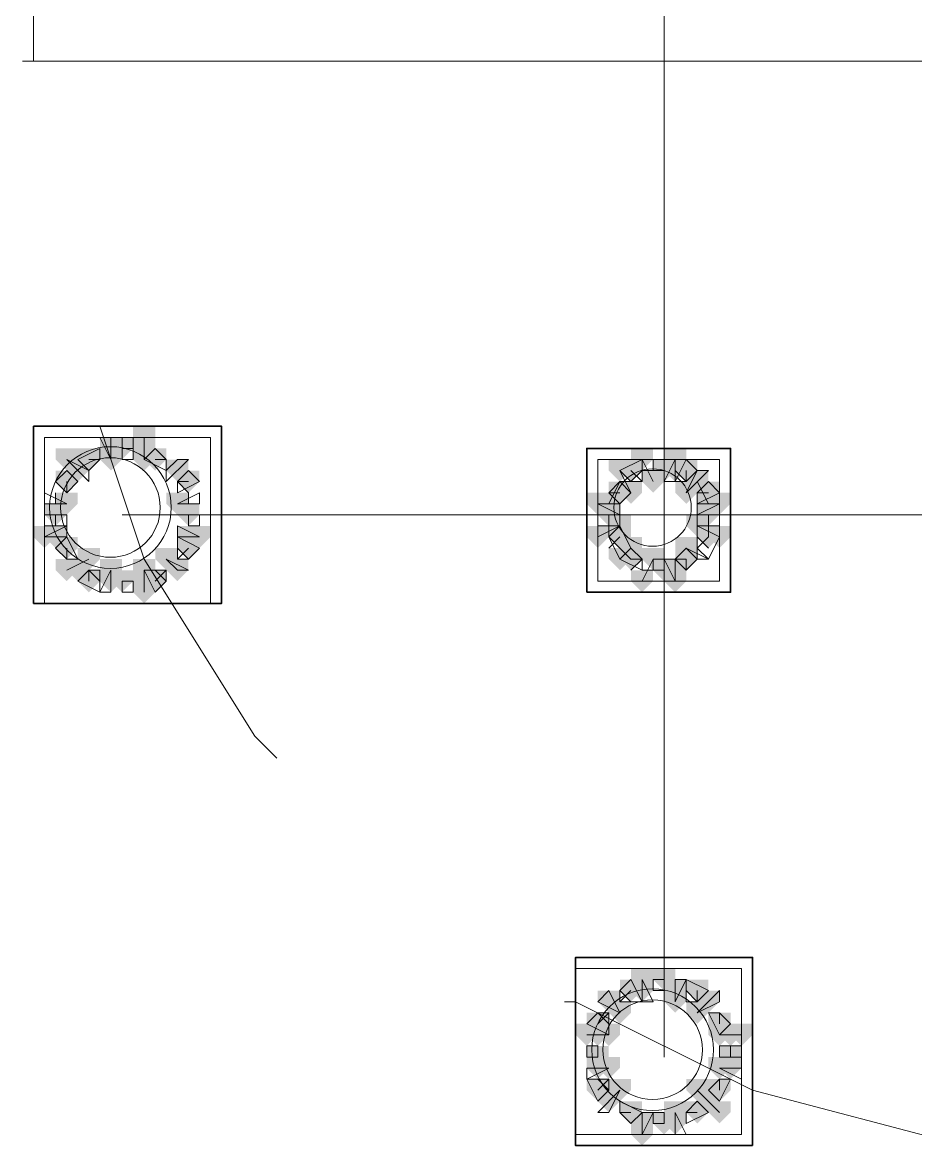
# Model space of a CAD drawing. Header units: millimetres. Extents: x 2315 to 4619, y 1334 to 1897.
# Drawn here: x 3802 to 3806.93, y 1548.72 to 1554.92 of the extents above; entities that cross this region are included whole.
import ezdxf

# ---------------------------------------------------------------- set-up
doc = ezdxf.new("R2010")
doc.units = ezdxf.units.MM
for name, color, linetype, true_color in [('PDF_10', 7, 'Continuous', 0x00b85c), ('PDF_AXIS', 7, 'Continuous', 0x00b85c), ('PDF_柱构件', 7, 'Continuous', 0x00b85c), ('PDF_转运站初步方案', 7, 'Continuous', 0x00b85c)]:
    doc.layers.add(name, color=color, linetype=linetype, true_color=true_color)
doc.layers.add('PDF_中心线层', color=1, linetype='Continuous')
doc.layers.add('PDF_粗实线层', color=7, linetype='Continuous')

msp = doc.modelspace()

# ---------------------------------------------------------------- hatches: boundary and pattern name
at = {"layer": 'PDF_10', "transparency": 33554559}
for points in [[(3802.5538, 1552.6298), (3802.4927, 1552.6298), (3802.4927, 1552.5687), (3802.5538, 1552.5076), (3802.6149, 1552.5687), (3802.6149, 1552.6298)], [(3802.5538, 1552.6298), (3802.4927, 1552.6298), (3802.4927, 1552.5687), (3802.5538, 1552.5076), (3802.6149, 1552.5687), (3802.6149, 1552.6298)], [(3802.3706, 1552.5687), (3802.3095, 1552.5687), (3802.3095, 1552.5076), (3802.3706, 1552.4466), (3802.4316, 1552.5076), (3802.4316, 1552.5687)], [(3802.3706, 1552.5687), (3802.3095, 1552.5687), (3802.3095, 1552.5076), (3802.3706, 1552.4466), (3802.4316, 1552.5076), (3802.4316, 1552.5687)], [(3802.3706, 1552.5687), (3802.3095, 1552.5687), (3802.3095, 1552.5076), (3802.3706, 1552.4466), (3802.4316, 1552.5076), (3802.4316, 1552.5687)], [(3802.737, 1552.5687), (3802.676, 1552.5687), (3802.676, 1552.5076), (3802.737, 1552.4466), (3802.7981, 1552.5076), (3802.7981, 1552.5687)], [(3802.737, 1552.5687), (3802.676, 1552.5687), (3802.676, 1552.5076), (3802.737, 1552.4466), (3802.7981, 1552.5076), (3802.7981, 1552.5687)], [(3805.3635, 1552.5076), (3805.3024, 1552.5076), (3805.3024, 1552.4466), (3805.3635, 1552.3855), (3805.4246, 1552.4466), (3805.4246, 1552.5076)], [(3805.3635, 1552.5076), (3805.3024, 1552.5076), (3805.3024, 1552.4466), (3805.3635, 1552.3855), (3805.4246, 1552.4466), (3805.4246, 1552.5076)], [(3805.5468, 1552.5076), (3805.4857, 1552.5076), (3805.4857, 1552.4466), (3805.5468, 1552.3855), (3805.6079, 1552.4466), (3805.6079, 1552.5076)], [(3805.5468, 1552.5076), (3805.4857, 1552.5076), (3805.4857, 1552.4466), (3805.5468, 1552.3855), (3805.6079, 1552.4466), (3805.6079, 1552.5076)], [(3805.6689, 1552.5076), (3805.6079, 1552.5076), (3805.6079, 1552.4466), (3805.6689, 1552.3855), (3805.73, 1552.4466), (3805.73, 1552.5076)], [(3805.6689, 1552.5076), (3805.6079, 1552.5076), (3805.6079, 1552.4466), (3805.6689, 1552.3855), (3805.73, 1552.4466), (3805.73, 1552.5076)], [(3802.2484, 1552.4466), (3802.1873, 1552.4466), (3802.1873, 1552.3855), (3802.2484, 1552.3244), (3802.3095, 1552.3855), (3802.3095, 1552.4466)], [(3802.2484, 1552.4466), (3802.1873, 1552.4466), (3802.1873, 1552.3855), (3802.2484, 1552.3244), (3802.3095, 1552.3855), (3802.3095, 1552.4466)], [(3802.2484, 1552.4466), (3802.1873, 1552.4466), (3802.1873, 1552.3855), (3802.2484, 1552.3244), (3802.3095, 1552.3855), (3802.3095, 1552.4466)], [(3802.9203, 1552.4466), (3802.8592, 1552.4466), (3802.8592, 1552.3855), (3802.9203, 1552.3244), (3802.9814, 1552.3855), (3802.9814, 1552.4466)], [(3802.9203, 1552.4466), (3802.8592, 1552.4466), (3802.8592, 1552.3855), (3802.9203, 1552.3244), (3802.9814, 1552.3855), (3802.9814, 1552.4466)], [(3805.3024, 1552.3855), (3805.2414, 1552.3855), (3805.2414, 1552.3244), (3805.3024, 1552.2633), (3805.3635, 1552.3244), (3805.3635, 1552.3855)], [(3805.3024, 1552.3855), (3805.2414, 1552.3855), (3805.2414, 1552.3244), (3805.3024, 1552.2633), (3805.3635, 1552.3244), (3805.3635, 1552.3855)], [(3805.7911, 1552.3855), (3805.73, 1552.3855), (3805.73, 1552.3244), (3805.7911, 1552.2633), (3805.8522, 1552.3244), (3805.8522, 1552.3855)], [(3805.7911, 1552.3855), (3805.73, 1552.3855), (3805.73, 1552.3244), (3805.7911, 1552.2633), (3805.8522, 1552.3244), (3805.8522, 1552.3855)], [(3802.1873, 1552.2633), (3802.1262, 1552.2633), (3802.1262, 1552.2022), (3802.1873, 1552.1412), (3802.2484, 1552.2022), (3802.2484, 1552.2633)], [(3802.1873, 1552.2633), (3802.1262, 1552.2633), (3802.1262, 1552.2022), (3802.1873, 1552.1412), (3802.2484, 1552.2022), (3802.2484, 1552.2633)], [(3802.9203, 1552.2633), (3802.8592, 1552.2633), (3802.8592, 1552.2022), (3802.9203, 1552.1412), (3802.9814, 1552.2022), (3802.9814, 1552.2633)], [(3802.9203, 1552.2633), (3802.8592, 1552.2633), (3802.8592, 1552.2022), (3802.9203, 1552.1412), (3802.9814, 1552.2022), (3802.9814, 1552.2633)], [(3805.2414, 1552.2633), (3805.1803, 1552.2633), (3805.1803, 1552.2022), (3805.2414, 1552.1412), (3805.3024, 1552.2022), (3805.3024, 1552.2633)], [(3805.2414, 1552.2633), (3805.1803, 1552.2633), (3805.1803, 1552.2022), (3805.2414, 1552.1412), (3805.3024, 1552.2022), (3805.3024, 1552.2633)], [(3805.7911, 1552.2633), (3805.73, 1552.2633), (3805.73, 1552.2022), (3805.7911, 1552.1412), (3805.8522, 1552.2022), (3805.8522, 1552.2633)], [(3805.7911, 1552.2633), (3805.73, 1552.2633), (3805.73, 1552.2022), (3805.7911, 1552.1412), (3805.8522, 1552.2022), (3805.8522, 1552.2633)], [(3805.3024, 1552.1412), (3805.2414, 1552.1412), (3805.2414, 1552.0801), (3805.3024, 1552.019), (3805.3635, 1552.0801), (3805.3635, 1552.1412)], [(3805.3024, 1552.1412), (3805.2414, 1552.1412), (3805.2414, 1552.0801), (3805.3024, 1552.019), (3805.3635, 1552.0801), (3805.3635, 1552.1412)], [(3805.7911, 1552.1412), (3805.73, 1552.1412), (3805.73, 1552.0801), (3805.7911, 1552.019), (3805.8522, 1552.0801), (3805.8522, 1552.1412)], [(3805.7911, 1552.1412), (3805.73, 1552.1412), (3805.73, 1552.0801), (3805.7911, 1552.019), (3805.8522, 1552.0801), (3805.8522, 1552.1412)], [(3802.2484, 1552.0801), (3802.1873, 1552.0801), (3802.1873, 1552.019), (3802.2484, 1551.9579), (3802.3095, 1552.019), (3802.3095, 1552.0801)], [(3802.2484, 1552.0801), (3802.1873, 1552.0801), (3802.1873, 1552.019), (3802.2484, 1551.9579), (3802.3095, 1552.019), (3802.3095, 1552.0801)], [(3802.9203, 1552.0801), (3802.8592, 1552.0801), (3802.8592, 1552.019), (3802.9203, 1551.9579), (3802.9814, 1552.019), (3802.9814, 1552.0801)], [(3802.9203, 1552.0801), (3802.8592, 1552.0801), (3802.8592, 1552.019), (3802.9203, 1551.9579), (3802.9814, 1552.019), (3802.9814, 1552.0801)], [(3805.3635, 1552.019), (3805.3024, 1552.019), (3805.3024, 1551.9579), (3805.3635, 1551.8968), (3805.4246, 1551.9579), (3805.4246, 1552.019)], [(3805.3635, 1552.019), (3805.3024, 1552.019), (3805.3024, 1551.9579), (3805.3635, 1551.8968), (3805.4246, 1551.9579), (3805.4246, 1552.019)], [(3805.6689, 1552.019), (3805.6079, 1552.019), (3805.6079, 1551.9579), (3805.6689, 1551.8968), (3805.73, 1551.9579), (3805.73, 1552.019)], [(3805.6689, 1552.019), (3805.6079, 1552.019), (3805.6079, 1551.9579), (3805.6689, 1551.8968), (3805.73, 1551.9579), (3805.73, 1552.019)], [(3805.5468, 1551.9579), (3805.4857, 1551.9579), (3805.4857, 1551.8968), (3805.5468, 1551.8357), (3805.6079, 1551.8968), (3805.6079, 1551.9579)], [(3805.5468, 1551.9579), (3805.4857, 1551.9579), (3805.4857, 1551.8968), (3805.5468, 1551.8357), (3805.6079, 1551.8968), (3805.6079, 1551.9579)], [(3802.3706, 1551.8968), (3802.3095, 1551.8968), (3802.3095, 1551.8357), (3802.3706, 1551.7747), (3802.4316, 1551.8357), (3802.4316, 1551.8968)], [(3802.3706, 1551.8968), (3802.3095, 1551.8968), (3802.3095, 1551.8357), (3802.3706, 1551.7747), (3802.4316, 1551.8357), (3802.4316, 1551.8968)], [(3802.5538, 1551.8968), (3802.4927, 1551.8968), (3802.4927, 1551.8357), (3802.5538, 1551.7747), (3802.6149, 1551.8357), (3802.6149, 1551.8968)], [(3802.5538, 1551.8968), (3802.4927, 1551.8968), (3802.4927, 1551.8357), (3802.5538, 1551.7747), (3802.6149, 1551.8357), (3802.6149, 1551.8968)], [(3802.737, 1551.8968), (3802.676, 1551.8968), (3802.676, 1551.8357), (3802.737, 1551.7747), (3802.7981, 1551.8357), (3802.7981, 1551.8968)], [(3802.737, 1551.8968), (3802.676, 1551.8968), (3802.676, 1551.8357), (3802.737, 1551.7747), (3802.7981, 1551.8357), (3802.7981, 1551.8968)], [(3805.5468, 1549.6979), (3805.4857, 1549.6979), (3805.4857, 1549.6368), (3805.5468, 1549.5757), (3805.6079, 1549.6368), (3805.6079, 1549.6979)], [(3805.5468, 1549.6979), (3805.4857, 1549.6979), (3805.4857, 1549.6368), (3805.5468, 1549.5757), (3805.6079, 1549.6368), (3805.6079, 1549.6979)], [(3805.3635, 1549.6368), (3805.3024, 1549.6368), (3805.3024, 1549.5757), (3805.3635, 1549.5147), (3805.4246, 1549.5757), (3805.4246, 1549.6368)], [(3805.3635, 1549.6368), (3805.3024, 1549.6368), (3805.3024, 1549.5757), (3805.3635, 1549.5147), (3805.4246, 1549.5757), (3805.4246, 1549.6368)], [(3805.73, 1549.6368), (3805.6689, 1549.6368), (3805.6689, 1549.5757), (3805.73, 1549.5147), (3805.7911, 1549.5757), (3805.7911, 1549.6368)], [(3805.73, 1549.6368), (3805.6689, 1549.6368), (3805.6689, 1549.5757), (3805.73, 1549.5147), (3805.7911, 1549.5757), (3805.7911, 1549.6368)], [(3805.1803, 1549.4536), (3805.1192, 1549.4536), (3805.1192, 1549.3925), (3805.1803, 1549.3314), (3805.2414, 1549.3925), (3805.2414, 1549.4536)], [(3805.1803, 1549.4536), (3805.1192, 1549.4536), (3805.1192, 1549.3925), (3805.1803, 1549.3314), (3805.2414, 1549.3925), (3805.2414, 1549.4536)], [(3805.8522, 1549.4536), (3805.7911, 1549.4536), (3805.7911, 1549.3925), (3805.8522, 1549.3314), (3805.9133, 1549.3925), (3805.9133, 1549.4536)], [(3805.8522, 1549.4536), (3805.7911, 1549.4536), (3805.7911, 1549.3925), (3805.8522, 1549.3314), (3805.9133, 1549.3925), (3805.9133, 1549.4536)], [(3805.1803, 1549.2703), (3805.1192, 1549.2703), (3805.1192, 1549.2093), (3805.1803, 1549.1482), (3805.2414, 1549.2093), (3805.2414, 1549.2703)], [(3805.1803, 1549.2703), (3805.1192, 1549.2703), (3805.1192, 1549.2093), (3805.1803, 1549.1482), (3805.2414, 1549.2093), (3805.2414, 1549.2703)], [(3805.9133, 1549.2703), (3805.8522, 1549.2703), (3805.8522, 1549.2093), (3805.9133, 1549.1482), (3805.9743, 1549.2093), (3805.9743, 1549.2703)], [(3805.9133, 1549.2703), (3805.8522, 1549.2703), (3805.8522, 1549.2093), (3805.9133, 1549.1482), (3805.9743, 1549.2093), (3805.9743, 1549.2703)], [(3805.1803, 1549.0871), (3805.1192, 1549.0871), (3805.1192, 1549.026), (3805.1803, 1548.9649), (3805.2414, 1549.026), (3805.2414, 1549.0871)], [(3805.1803, 1549.0871), (3805.1192, 1549.0871), (3805.1192, 1549.026), (3805.1803, 1548.9649), (3805.2414, 1549.026), (3805.2414, 1549.0871)], [(3805.8522, 1549.0871), (3805.7911, 1549.0871), (3805.7911, 1549.026), (3805.8522, 1548.9649), (3805.9133, 1549.026), (3805.9133, 1549.0871)], [(3805.8522, 1549.0871), (3805.7911, 1549.0871), (3805.7911, 1549.026), (3805.8522, 1548.9649), (3805.9133, 1549.026), (3805.9133, 1549.0871)], [(3805.3635, 1548.9649), (3805.3024, 1548.9649), (3805.3024, 1548.9039), (3805.3635, 1548.8428), (3805.4246, 1548.9039), (3805.4246, 1548.9649)], [(3805.3635, 1548.9649), (3805.3024, 1548.9649), (3805.3024, 1548.9039), (3805.3635, 1548.8428), (3805.4246, 1548.9039), (3805.4246, 1548.9649)], [(3805.73, 1548.9649), (3805.6689, 1548.9649), (3805.6689, 1548.9039), (3805.73, 1548.8428), (3805.7911, 1548.9039), (3805.7911, 1548.9649)], [(3805.73, 1548.9649), (3805.6689, 1548.9649), (3805.6689, 1548.9039), (3805.73, 1548.8428), (3805.7911, 1548.9039), (3805.7911, 1548.9649)], [(3805.73, 1548.9649), (3805.6689, 1548.9649), (3805.6689, 1548.9039), (3805.73, 1548.8428), (3805.7911, 1548.9039), (3805.7911, 1548.9649)], [(3805.5468, 1548.9039), (3805.4857, 1548.9039), (3805.4857, 1548.8428), (3805.5468, 1548.7817), (3805.6079, 1548.8428), (3805.6079, 1548.9039)], [(3805.5468, 1548.9039), (3805.4857, 1548.9039), (3805.4857, 1548.8428), (3805.5468, 1548.7817), (3805.6079, 1548.8428), (3805.6079, 1548.9039)]]:
    msp.add_hatch(color=6, dxfattribs=at).paths.add_polyline_path(points)
at = {"layer": 'PDF_柱构件', "transparency": 33554559}
for points in [[(3802.676, 1552.6909), (3802.6149, 1552.6909), (3802.6149, 1552.6298), (3802.676, 1552.5687), (3802.737, 1552.6298), (3802.737, 1552.6909)], [(3802.4927, 1552.6298), (3802.4316, 1552.6298), (3802.4316, 1552.5687), (3802.4927, 1552.5076), (3802.5538, 1552.5687), (3802.5538, 1552.6298)], [(3802.676, 1552.6298), (3802.6149, 1552.6298), (3802.6149, 1552.5687), (3802.676, 1552.5076), (3802.737, 1552.5687), (3802.737, 1552.6298)], [(3802.2484, 1552.5687), (3802.1873, 1552.5687), (3802.1873, 1552.5076), (3802.2484, 1552.4466), (3802.3095, 1552.5076), (3802.3095, 1552.5687)], [(3802.4927, 1552.5687), (3802.4316, 1552.5687), (3802.4316, 1552.5076), (3802.4927, 1552.4466), (3802.5538, 1552.5076), (3802.5538, 1552.5687)], [(3802.676, 1552.5687), (3802.6149, 1552.5687), (3802.6149, 1552.5076), (3802.676, 1552.4466), (3802.737, 1552.5076), (3802.737, 1552.5687)], [(3805.4246, 1552.5687), (3805.3635, 1552.5687), (3805.3635, 1552.5076), (3805.4246, 1552.4466), (3805.4857, 1552.5076), (3805.4857, 1552.5687)], [(3805.6079, 1552.5687), (3805.5468, 1552.5687), (3805.5468, 1552.5076), (3805.6079, 1552.4466), (3805.6689, 1552.5076), (3805.6689, 1552.5687)], [(3802.3095, 1552.5076), (3802.2484, 1552.5076), (3802.2484, 1552.4466), (3802.3095, 1552.3855), (3802.3706, 1552.4466), (3802.3706, 1552.5076)], [(3802.8592, 1552.5076), (3802.7981, 1552.5076), (3802.7981, 1552.4466), (3802.8592, 1552.3855), (3802.9203, 1552.4466), (3802.9203, 1552.5076)], [(3805.3024, 1552.5076), (3805.2414, 1552.5076), (3805.2414, 1552.4466), (3805.3024, 1552.3855), (3805.3635, 1552.4466), (3805.3635, 1552.5076)], [(3805.6079, 1552.5076), (3805.5468, 1552.5076), (3805.5468, 1552.4466), (3805.6079, 1552.3855), (3805.6689, 1552.4466), (3805.6689, 1552.5076)], [(3805.4857, 1552.4466), (3805.4246, 1552.4466), (3805.4246, 1552.3855), (3805.4857, 1552.3244), (3805.5468, 1552.3855), (3805.5468, 1552.4466)], [(3805.73, 1552.4466), (3805.6689, 1552.4466), (3805.6689, 1552.3855), (3805.73, 1552.3244), (3805.7911, 1552.3855), (3805.7911, 1552.4466)], [(3805.3635, 1552.3855), (3805.3024, 1552.3855), (3805.3024, 1552.3244), (3805.3635, 1552.2633), (3805.4246, 1552.3244), (3805.4246, 1552.3855)], [(3805.6689, 1552.3855), (3805.6079, 1552.3855), (3805.6079, 1552.3244), (3805.6689, 1552.2633), (3805.73, 1552.3244), (3805.73, 1552.3855)], [(3802.2484, 1552.3244), (3802.1873, 1552.3244), (3802.1873, 1552.2633), (3802.2484, 1552.2022), (3802.3095, 1552.2633), (3802.3095, 1552.3244)], [(3802.8592, 1552.3244), (3802.7981, 1552.3244), (3802.7981, 1552.2633), (3802.8592, 1552.2022), (3802.9203, 1552.2633), (3802.9203, 1552.3244)], [(3805.1803, 1552.3244), (3805.1192, 1552.3244), (3805.1192, 1552.2633), (3805.1803, 1552.2022), (3805.2414, 1552.2633), (3805.2414, 1552.3244)], [(3805.2414, 1552.3244), (3805.1803, 1552.3244), (3805.1803, 1552.2633), (3805.2414, 1552.2022), (3805.3024, 1552.2633), (3805.3024, 1552.3244)], [(3805.7911, 1552.3244), (3805.73, 1552.3244), (3805.73, 1552.2633), (3805.7911, 1552.2022), (3805.8522, 1552.2633), (3805.8522, 1552.3244)], [(3805.8522, 1552.3244), (3805.7911, 1552.3244), (3805.7911, 1552.2633), (3805.8522, 1552.2022), (3805.9133, 1552.2633), (3805.9133, 1552.3244)], [(3805.3024, 1552.2022), (3805.2414, 1552.2022), (3805.2414, 1552.1412), (3805.3024, 1552.0801), (3805.3635, 1552.1412), (3805.3635, 1552.2022)], [(3805.73, 1552.2022), (3805.6689, 1552.2022), (3805.6689, 1552.1412), (3805.73, 1552.0801), (3805.7911, 1552.1412), (3805.7911, 1552.2022)], [(3802.1262, 1552.1412), (3802.0651, 1552.1412), (3802.0651, 1552.0801), (3802.1262, 1552.019), (3802.1873, 1552.0801), (3802.1873, 1552.1412)], [(3802.1873, 1552.1412), (3802.1262, 1552.1412), (3802.1262, 1552.0801), (3802.1873, 1552.019), (3802.2484, 1552.0801), (3802.2484, 1552.1412)], [(3802.9203, 1552.1412), (3802.8592, 1552.1412), (3802.8592, 1552.0801), (3802.9203, 1552.019), (3802.9814, 1552.0801), (3802.9814, 1552.1412)], [(3802.9814, 1552.1412), (3802.9203, 1552.1412), (3802.9203, 1552.0801), (3802.9814, 1552.019), (3803.0424, 1552.0801), (3803.0424, 1552.1412)], [(3805.1803, 1552.1412), (3805.1192, 1552.1412), (3805.1192, 1552.0801), (3805.1803, 1552.019), (3805.2414, 1552.0801), (3805.2414, 1552.1412)], [(3805.8522, 1552.1412), (3805.7911, 1552.1412), (3805.7911, 1552.0801), (3805.8522, 1552.019), (3805.9133, 1552.0801), (3805.9133, 1552.1412)], [(3805.3635, 1552.0801), (3805.3024, 1552.0801), (3805.3024, 1552.019), (3805.3635, 1551.9579), (3805.4246, 1552.019), (3805.4246, 1552.0801)], [(3805.6689, 1552.0801), (3805.6079, 1552.0801), (3805.6079, 1552.019), (3805.6689, 1551.9579), (3805.73, 1552.019), (3805.73, 1552.0801)], [(3802.3706, 1552.019), (3802.3095, 1552.019), (3802.3095, 1551.9579), (3802.3706, 1551.8968), (3802.4316, 1551.9579), (3802.4316, 1552.019)], [(3802.7981, 1552.019), (3802.737, 1552.019), (3802.737, 1551.9579), (3802.7981, 1551.8968), (3802.8592, 1551.9579), (3802.8592, 1552.019)], [(3805.3024, 1552.019), (3805.2414, 1552.019), (3805.2414, 1551.9579), (3805.3024, 1551.8968), (3805.3635, 1551.9579), (3805.3635, 1552.019)], [(3805.4857, 1552.019), (3805.4246, 1552.019), (3805.4246, 1551.9579), (3805.4857, 1551.8968), (3805.5468, 1551.9579), (3805.5468, 1552.019)], [(3802.2484, 1551.9579), (3802.1873, 1551.9579), (3802.1873, 1551.8968), (3802.2484, 1551.8357), (3802.3095, 1551.8968), (3802.3095, 1551.9579)], [(3802.3095, 1551.9579), (3802.2484, 1551.9579), (3802.2484, 1551.8968), (3802.3095, 1551.8357), (3802.3706, 1551.8968), (3802.3706, 1551.9579)], [(3802.4927, 1551.9579), (3802.4316, 1551.9579), (3802.4316, 1551.8968), (3802.4927, 1551.8357), (3802.5538, 1551.8968), (3802.5538, 1551.9579)], [(3802.676, 1551.9579), (3802.6149, 1551.9579), (3802.6149, 1551.8968), (3802.676, 1551.8357), (3802.737, 1551.8968), (3802.737, 1551.9579)], [(3802.8592, 1551.9579), (3802.7981, 1551.9579), (3802.7981, 1551.8968), (3802.8592, 1551.8357), (3802.9203, 1551.8968), (3802.9203, 1551.9579)], [(3805.6079, 1551.9579), (3805.5468, 1551.9579), (3805.5468, 1551.8968), (3805.6079, 1551.8357), (3805.6689, 1551.8968), (3805.6689, 1551.9579)], [(3802.4927, 1551.8968), (3802.4316, 1551.8968), (3802.4316, 1551.8357), (3802.4927, 1551.7747), (3802.5538, 1551.8357), (3802.5538, 1551.8968)], [(3802.676, 1551.8968), (3802.6149, 1551.8968), (3802.6149, 1551.8357), (3802.676, 1551.7747), (3802.737, 1551.8357), (3802.737, 1551.8968)], [(3805.4246, 1551.8968), (3805.3635, 1551.8968), (3805.3635, 1551.8357), (3805.4246, 1551.7747), (3805.4857, 1551.8357), (3805.4857, 1551.8968)], [(3805.6079, 1551.8968), (3805.5468, 1551.8968), (3805.5468, 1551.8357), (3805.6079, 1551.7747), (3805.6689, 1551.8357), (3805.6689, 1551.8968)], [(3802.676, 1551.8357), (3802.6149, 1551.8357), (3802.6149, 1551.7747), (3802.676, 1551.7136), (3802.737, 1551.7747), (3802.737, 1551.8357)], [(3805.4246, 1549.6979), (3805.3635, 1549.6979), (3805.3635, 1549.6368), (3805.4246, 1549.5757), (3805.4857, 1549.6368), (3805.4857, 1549.6979)], [(3805.4246, 1549.6368), (3805.3635, 1549.6368), (3805.3635, 1549.5757), (3805.4246, 1549.5147), (3805.4857, 1549.5757), (3805.4857, 1549.6368)], [(3805.6079, 1549.6368), (3805.5468, 1549.6368), (3805.5468, 1549.5757), (3805.6079, 1549.5147), (3805.6689, 1549.5757), (3805.6689, 1549.6368)], [(3805.2414, 1549.5757), (3805.1803, 1549.5757), (3805.1803, 1549.5147), (3805.2414, 1549.4536), (3805.3024, 1549.5147), (3805.3024, 1549.5757)], [(3805.6079, 1549.5757), (3805.5468, 1549.5757), (3805.5468, 1549.5147), (3805.6079, 1549.4536), (3805.6689, 1549.5147), (3805.6689, 1549.5757)], [(3805.7911, 1549.5757), (3805.73, 1549.5757), (3805.73, 1549.5147), (3805.7911, 1549.4536), (3805.8522, 1549.5147), (3805.8522, 1549.5757)], [(3805.3024, 1549.5147), (3805.2414, 1549.5147), (3805.2414, 1549.4536), (3805.3024, 1549.3925), (3805.3635, 1549.4536), (3805.3635, 1549.5147)], [(3805.73, 1549.5147), (3805.6689, 1549.5147), (3805.6689, 1549.4536), (3805.73, 1549.3925), (3805.7911, 1549.4536), (3805.7911, 1549.5147)], [(3805.1192, 1549.3925), (3805.0581, 1549.3925), (3805.0581, 1549.3314), (3805.1192, 1549.2703), (3805.1803, 1549.3314), (3805.1803, 1549.3925)], [(3805.1803, 1549.3925), (3805.1192, 1549.3925), (3805.1192, 1549.3314), (3805.1803, 1549.2703), (3805.2414, 1549.3314), (3805.2414, 1549.3925)], [(3805.2414, 1549.3925), (3805.1803, 1549.3925), (3805.1803, 1549.3314), (3805.2414, 1549.2703), (3805.3024, 1549.3314), (3805.3024, 1549.3925)], [(3805.8522, 1549.3925), (3805.7911, 1549.3925), (3805.7911, 1549.3314), (3805.8522, 1549.2703), (3805.9133, 1549.3314), (3805.9133, 1549.3925)], [(3805.9133, 1549.3925), (3805.8522, 1549.3925), (3805.8522, 1549.3314), (3805.9133, 1549.2703), (3805.9743, 1549.3314), (3805.9743, 1549.3925)], [(3805.9743, 1549.3925), (3805.9133, 1549.3925), (3805.9133, 1549.3314), (3805.9743, 1549.2703), (3806.0354, 1549.3314), (3806.0354, 1549.3925)], [(3805.1803, 1549.2093), (3805.1192, 1549.2093), (3805.1192, 1549.1482), (3805.1803, 1549.0871), (3805.2414, 1549.1482), (3805.2414, 1549.2093)], [(3805.2414, 1549.2093), (3805.1803, 1549.2093), (3805.1803, 1549.1482), (3805.2414, 1549.0871), (3805.3024, 1549.1482), (3805.3024, 1549.2093)], [(3805.8522, 1549.2093), (3805.7911, 1549.2093), (3805.7911, 1549.1482), (3805.8522, 1549.0871), (3805.9133, 1549.1482), (3805.9133, 1549.2093)], [(3805.9133, 1549.2093), (3805.8522, 1549.2093), (3805.8522, 1549.1482), (3805.9133, 1549.0871), (3805.9743, 1549.1482), (3805.9743, 1549.2093)], [(3805.3024, 1549.0871), (3805.2414, 1549.0871), (3805.2414, 1549.026), (3805.3024, 1548.9649), (3805.3635, 1549.026), (3805.3635, 1549.0871)], [(3805.73, 1549.0871), (3805.6689, 1549.0871), (3805.6689, 1549.026), (3805.73, 1548.9649), (3805.7911, 1549.026), (3805.7911, 1549.0871)], [(3805.2414, 1549.026), (3805.1803, 1549.026), (3805.1803, 1548.9649), (3805.2414, 1548.9039), (3805.3024, 1548.9649), (3805.3024, 1549.026)], [(3805.7911, 1549.026), (3805.73, 1549.026), (3805.73, 1548.9649), (3805.7911, 1548.9039), (3805.8522, 1548.9649), (3805.8522, 1549.026)], [(3805.6079, 1548.9649), (3805.5468, 1548.9649), (3805.5468, 1548.9039), (3805.6079, 1548.8428), (3805.6689, 1548.9039), (3805.6689, 1548.9649)], [(3805.8522, 1548.9649), (3805.7911, 1548.9649), (3805.7911, 1548.9039), (3805.8522, 1548.8428), (3805.9133, 1548.9039), (3805.9133, 1548.9649)], [(3805.4246, 1548.9039), (3805.3635, 1548.9039), (3805.3635, 1548.8428), (3805.4246, 1548.7817), (3805.4857, 1548.8428), (3805.4857, 1548.9039)], [(3805.6079, 1548.9039), (3805.5468, 1548.9039), (3805.5468, 1548.8428), (3805.6079, 1548.7817), (3805.6689, 1548.8428), (3805.6689, 1548.9039)], [(3805.4246, 1548.8428), (3805.3635, 1548.8428), (3805.3635, 1548.7817), (3805.4246, 1548.7206), (3805.4857, 1548.7817), (3805.4857, 1548.8428)]]:
    msp.add_hatch(color=6, dxfattribs=at).paths.add_polyline_path(points)
at = {"layer": 'PDF_转运站初步方案', "transparency": 33554559}
for points in [[(3802.5538, 1552.6298), (3802.4927, 1552.6298), (3802.4927, 1552.5687), (3802.5538, 1552.5076), (3802.6149, 1552.5687), (3802.6149, 1552.6298)], [(3802.5538, 1552.6298), (3802.4927, 1552.6298), (3802.4927, 1552.5687), (3802.5538, 1552.5076), (3802.6149, 1552.5687), (3802.6149, 1552.6298)], [(3802.3706, 1552.5687), (3802.3095, 1552.5687), (3802.3095, 1552.5076), (3802.3706, 1552.4466), (3802.4316, 1552.5076), (3802.4316, 1552.5687)], [(3802.3706, 1552.5687), (3802.3095, 1552.5687), (3802.3095, 1552.5076), (3802.3706, 1552.4466), (3802.4316, 1552.5076), (3802.4316, 1552.5687)], [(3802.737, 1552.5687), (3802.676, 1552.5687), (3802.676, 1552.5076), (3802.737, 1552.4466), (3802.7981, 1552.5076), (3802.7981, 1552.5687)], [(3802.737, 1552.5687), (3802.676, 1552.5687), (3802.676, 1552.5076), (3802.737, 1552.4466), (3802.7981, 1552.5076), (3802.7981, 1552.5687)], [(3805.3635, 1552.5076), (3805.3024, 1552.5076), (3805.3024, 1552.4466), (3805.3635, 1552.3855), (3805.4246, 1552.4466), (3805.4246, 1552.5076)], [(3805.3635, 1552.5076), (3805.3024, 1552.5076), (3805.3024, 1552.4466), (3805.3635, 1552.3855), (3805.4246, 1552.4466), (3805.4246, 1552.5076)], [(3805.5468, 1552.5076), (3805.4857, 1552.5076), (3805.4857, 1552.4466), (3805.5468, 1552.3855), (3805.6079, 1552.4466), (3805.6079, 1552.5076)], [(3805.5468, 1552.5076), (3805.4857, 1552.5076), (3805.4857, 1552.4466), (3805.5468, 1552.3855), (3805.6079, 1552.4466), (3805.6079, 1552.5076)], [(3805.6689, 1552.5076), (3805.6079, 1552.5076), (3805.6079, 1552.4466), (3805.6689, 1552.3855), (3805.73, 1552.4466), (3805.73, 1552.5076)], [(3805.6689, 1552.5076), (3805.6079, 1552.5076), (3805.6079, 1552.4466), (3805.6689, 1552.3855), (3805.73, 1552.4466), (3805.73, 1552.5076)], [(3802.2484, 1552.4466), (3802.1873, 1552.4466), (3802.1873, 1552.3855), (3802.2484, 1552.3244), (3802.3095, 1552.3855), (3802.3095, 1552.4466)], [(3802.2484, 1552.4466), (3802.1873, 1552.4466), (3802.1873, 1552.3855), (3802.2484, 1552.3244), (3802.3095, 1552.3855), (3802.3095, 1552.4466)], [(3802.9203, 1552.4466), (3802.8592, 1552.4466), (3802.8592, 1552.3855), (3802.9203, 1552.3244), (3802.9814, 1552.3855), (3802.9814, 1552.4466)], [(3802.9203, 1552.4466), (3802.8592, 1552.4466), (3802.8592, 1552.3855), (3802.9203, 1552.3244), (3802.9814, 1552.3855), (3802.9814, 1552.4466)], [(3805.3024, 1552.3855), (3805.2414, 1552.3855), (3805.2414, 1552.3244), (3805.3024, 1552.2633), (3805.3635, 1552.3244), (3805.3635, 1552.3855)], [(3805.3024, 1552.3855), (3805.2414, 1552.3855), (3805.2414, 1552.3244), (3805.3024, 1552.2633), (3805.3635, 1552.3244), (3805.3635, 1552.3855)], [(3805.7911, 1552.3855), (3805.73, 1552.3855), (3805.73, 1552.3244), (3805.7911, 1552.2633), (3805.8522, 1552.3244), (3805.8522, 1552.3855)], [(3805.7911, 1552.3855), (3805.73, 1552.3855), (3805.73, 1552.3244), (3805.7911, 1552.2633), (3805.8522, 1552.3244), (3805.8522, 1552.3855)], [(3802.1873, 1552.2633), (3802.1262, 1552.2633), (3802.1262, 1552.2022), (3802.1873, 1552.1412), (3802.2484, 1552.2022), (3802.2484, 1552.2633)], [(3802.1873, 1552.2633), (3802.1262, 1552.2633), (3802.1262, 1552.2022), (3802.1873, 1552.1412), (3802.2484, 1552.2022), (3802.2484, 1552.2633)], [(3802.9203, 1552.2633), (3802.8592, 1552.2633), (3802.8592, 1552.2022), (3802.9203, 1552.1412), (3802.9814, 1552.2022), (3802.9814, 1552.2633)], [(3802.9203, 1552.2633), (3802.8592, 1552.2633), (3802.8592, 1552.2022), (3802.9203, 1552.1412), (3802.9814, 1552.2022), (3802.9814, 1552.2633)], [(3805.2414, 1552.2633), (3805.1803, 1552.2633), (3805.1803, 1552.2022), (3805.2414, 1552.1412), (3805.3024, 1552.2022), (3805.3024, 1552.2633)], [(3805.2414, 1552.2633), (3805.1803, 1552.2633), (3805.1803, 1552.2022), (3805.2414, 1552.1412), (3805.3024, 1552.2022), (3805.3024, 1552.2633)], [(3805.7911, 1552.2633), (3805.73, 1552.2633), (3805.73, 1552.2022), (3805.7911, 1552.1412), (3805.8522, 1552.2022), (3805.8522, 1552.2633)], [(3805.7911, 1552.2633), (3805.73, 1552.2633), (3805.73, 1552.2022), (3805.7911, 1552.1412), (3805.8522, 1552.2022), (3805.8522, 1552.2633)], [(3805.3024, 1552.1412), (3805.2414, 1552.1412), (3805.2414, 1552.0801), (3805.3024, 1552.019), (3805.3635, 1552.0801), (3805.3635, 1552.1412)], [(3805.3024, 1552.1412), (3805.2414, 1552.1412), (3805.2414, 1552.0801), (3805.3024, 1552.019), (3805.3635, 1552.0801), (3805.3635, 1552.1412)], [(3805.7911, 1552.1412), (3805.73, 1552.1412), (3805.73, 1552.0801), (3805.7911, 1552.019), (3805.8522, 1552.0801), (3805.8522, 1552.1412)], [(3805.7911, 1552.1412), (3805.73, 1552.1412), (3805.73, 1552.0801), (3805.7911, 1552.019), (3805.8522, 1552.0801), (3805.8522, 1552.1412)], [(3802.2484, 1552.0801), (3802.1873, 1552.0801), (3802.1873, 1552.019), (3802.2484, 1551.9579), (3802.3095, 1552.019), (3802.3095, 1552.0801)], [(3802.2484, 1552.0801), (3802.1873, 1552.0801), (3802.1873, 1552.019), (3802.2484, 1551.9579), (3802.3095, 1552.019), (3802.3095, 1552.0801)], [(3802.9203, 1552.0801), (3802.8592, 1552.0801), (3802.8592, 1552.019), (3802.9203, 1551.9579), (3802.9814, 1552.019), (3802.9814, 1552.0801)], [(3802.9203, 1552.0801), (3802.8592, 1552.0801), (3802.8592, 1552.019), (3802.9203, 1551.9579), (3802.9814, 1552.019), (3802.9814, 1552.0801)], [(3805.3635, 1552.019), (3805.3024, 1552.019), (3805.3024, 1551.9579), (3805.3635, 1551.8968), (3805.4246, 1551.9579), (3805.4246, 1552.019)], [(3805.3635, 1552.019), (3805.3024, 1552.019), (3805.3024, 1551.9579), (3805.3635, 1551.8968), (3805.4246, 1551.9579), (3805.4246, 1552.019)], [(3805.6689, 1552.019), (3805.6079, 1552.019), (3805.6079, 1551.9579), (3805.6689, 1551.8968), (3805.73, 1551.9579), (3805.73, 1552.019)], [(3805.6689, 1552.019), (3805.6079, 1552.019), (3805.6079, 1551.9579), (3805.6689, 1551.8968), (3805.73, 1551.9579), (3805.73, 1552.019)], [(3805.5468, 1551.9579), (3805.4857, 1551.9579), (3805.4857, 1551.8968), (3805.5468, 1551.8357), (3805.6079, 1551.8968), (3805.6079, 1551.9579)], [(3805.5468, 1551.9579), (3805.4857, 1551.9579), (3805.4857, 1551.8968), (3805.5468, 1551.8357), (3805.6079, 1551.8968), (3805.6079, 1551.9579)], [(3802.3706, 1551.8968), (3802.3095, 1551.8968), (3802.3095, 1551.8357), (3802.3706, 1551.7747), (3802.4316, 1551.8357), (3802.4316, 1551.8968)], [(3802.3706, 1551.8968), (3802.3095, 1551.8968), (3802.3095, 1551.8357), (3802.3706, 1551.7747), (3802.4316, 1551.8357), (3802.4316, 1551.8968)], [(3802.5538, 1551.8968), (3802.4927, 1551.8968), (3802.4927, 1551.8357), (3802.5538, 1551.7747), (3802.6149, 1551.8357), (3802.6149, 1551.8968)], [(3802.5538, 1551.8968), (3802.4927, 1551.8968), (3802.4927, 1551.8357), (3802.5538, 1551.7747), (3802.6149, 1551.8357), (3802.6149, 1551.8968)], [(3802.737, 1551.8968), (3802.676, 1551.8968), (3802.676, 1551.8357), (3802.737, 1551.7747), (3802.7981, 1551.8357), (3802.7981, 1551.8968)], [(3802.737, 1551.8968), (3802.676, 1551.8968), (3802.676, 1551.8357), (3802.737, 1551.7747), (3802.7981, 1551.8357), (3802.7981, 1551.8968)], [(3805.5468, 1549.6979), (3805.4857, 1549.6979), (3805.4857, 1549.6368), (3805.5468, 1549.5757), (3805.6079, 1549.6368), (3805.6079, 1549.6979)], [(3805.5468, 1549.6979), (3805.4857, 1549.6979), (3805.4857, 1549.6368), (3805.5468, 1549.5757), (3805.6079, 1549.6368), (3805.6079, 1549.6979)], [(3805.3635, 1549.6368), (3805.3024, 1549.6368), (3805.3024, 1549.5757), (3805.3635, 1549.5147), (3805.4246, 1549.5757), (3805.4246, 1549.6368)], [(3805.3635, 1549.6368), (3805.3024, 1549.6368), (3805.3024, 1549.5757), (3805.3635, 1549.5147), (3805.4246, 1549.5757), (3805.4246, 1549.6368)], [(3805.73, 1549.6368), (3805.6689, 1549.6368), (3805.6689, 1549.5757), (3805.73, 1549.5147), (3805.7911, 1549.5757), (3805.7911, 1549.6368)], [(3805.73, 1549.6368), (3805.6689, 1549.6368), (3805.6689, 1549.5757), (3805.73, 1549.5147), (3805.7911, 1549.5757), (3805.7911, 1549.6368)], [(3805.1803, 1549.4536), (3805.1192, 1549.4536), (3805.1192, 1549.3925), (3805.1803, 1549.3314), (3805.2414, 1549.3925), (3805.2414, 1549.4536)], [(3805.1803, 1549.4536), (3805.1192, 1549.4536), (3805.1192, 1549.3925), (3805.1803, 1549.3314), (3805.2414, 1549.3925), (3805.2414, 1549.4536)], [(3805.8522, 1549.4536), (3805.7911, 1549.4536), (3805.7911, 1549.3925), (3805.8522, 1549.3314), (3805.9133, 1549.3925), (3805.9133, 1549.4536)], [(3805.8522, 1549.4536), (3805.7911, 1549.4536), (3805.7911, 1549.3925), (3805.8522, 1549.3314), (3805.9133, 1549.3925), (3805.9133, 1549.4536)], [(3805.1803, 1549.2703), (3805.1192, 1549.2703), (3805.1192, 1549.2093), (3805.1803, 1549.1482), (3805.2414, 1549.2093), (3805.2414, 1549.2703)], [(3805.1803, 1549.2703), (3805.1192, 1549.2703), (3805.1192, 1549.2093), (3805.1803, 1549.1482), (3805.2414, 1549.2093), (3805.2414, 1549.2703)], [(3805.9133, 1549.2703), (3805.8522, 1549.2703), (3805.8522, 1549.2093), (3805.9133, 1549.1482), (3805.9743, 1549.2093), (3805.9743, 1549.2703)], [(3805.9133, 1549.2703), (3805.8522, 1549.2703), (3805.8522, 1549.2093), (3805.9133, 1549.1482), (3805.9743, 1549.2093), (3805.9743, 1549.2703)], [(3805.1803, 1549.0871), (3805.1192, 1549.0871), (3805.1192, 1549.026), (3805.1803, 1548.9649), (3805.2414, 1549.026), (3805.2414, 1549.0871)], [(3805.1803, 1549.0871), (3805.1192, 1549.0871), (3805.1192, 1549.026), (3805.1803, 1548.9649), (3805.2414, 1549.026), (3805.2414, 1549.0871)], [(3805.8522, 1549.0871), (3805.7911, 1549.0871), (3805.7911, 1549.026), (3805.8522, 1548.9649), (3805.9133, 1549.026), (3805.9133, 1549.0871)], [(3805.8522, 1549.0871), (3805.7911, 1549.0871), (3805.7911, 1549.026), (3805.8522, 1548.9649), (3805.9133, 1549.026), (3805.9133, 1549.0871)], [(3805.3635, 1548.9649), (3805.3024, 1548.9649), (3805.3024, 1548.9039), (3805.3635, 1548.8428), (3805.4246, 1548.9039), (3805.4246, 1548.9649)], [(3805.3635, 1548.9649), (3805.3024, 1548.9649), (3805.3024, 1548.9039), (3805.3635, 1548.8428), (3805.4246, 1548.9039), (3805.4246, 1548.9649)], [(3805.73, 1548.9649), (3805.6689, 1548.9649), (3805.6689, 1548.9039), (3805.73, 1548.8428), (3805.7911, 1548.9039), (3805.7911, 1548.9649)], [(3805.73, 1548.9649), (3805.6689, 1548.9649), (3805.6689, 1548.9039), (3805.73, 1548.8428), (3805.7911, 1548.9039), (3805.7911, 1548.9649)], [(3805.5468, 1548.9039), (3805.4857, 1548.9039), (3805.4857, 1548.8428), (3805.5468, 1548.7817), (3805.6079, 1548.8428), (3805.6079, 1548.9039)], [(3805.5468, 1548.9039), (3805.4857, 1548.9039), (3805.4857, 1548.8428), (3805.5468, 1548.7817), (3805.6079, 1548.8428), (3805.6079, 1548.9039)]]:
    msp.add_hatch(color=6, dxfattribs=at).paths.add_polyline_path(points)

# ---------------------------------------------------------------- linework, layer by layer
at = {"layer": 'PDF_10', "color": 6, "lineweight": 18}
for points in [[(3802.6149, 1552.5687), (3802.5538, 1552.5687), (3802.5538, 1552.5076)], [(3802.4316, 1552.5076), (3802.3706, 1552.5076)], [(3802.7981, 1552.5076), (3802.737, 1552.5076), (3802.7981, 1552.5076)], [(3805.5468, 1552.5076), (3805.5468, 1552.4466), (3805.4857, 1552.4466)], [(3805.4246, 1552.4466), (3805.3635, 1552.3855)], [(3805.4246, 1552.3855), (3805.3635, 1552.4466)], [(3805.6689, 1552.4466), (3805.6689, 1552.3855), (3805.6079, 1552.4466)], [(3802.2484, 1552.3855), (3802.2484, 1552.3244)], [(3802.9203, 1552.3244), (3802.8592, 1552.3855), (3802.9203, 1552.3855)], [(3805.3024, 1552.3855), (3805.2414, 1552.2633)], [(3805.7911, 1552.2633), (3805.73, 1552.3855)], [(3805.3024, 1552.3244), (3805.2414, 1552.3244)], [(3805.73, 1552.3244), (3805.7911, 1552.3244)], [(3802.2484, 1552.2022), (3802.1873, 1552.2022), (3802.1873, 1552.1412)], [(3802.9203, 1552.1412), (3802.9203, 1552.2022), (3802.9814, 1552.2022)], [(3805.3024, 1552.2022), (3805.2414, 1552.2022), (3805.2414, 1552.1412)], [(3805.7911, 1552.1412), (3805.7911, 1552.2022), (3805.8522, 1552.2022)], [(3805.2414, 1552.0801), (3805.3024, 1552.019)], [(3805.3024, 1552.0801), (3805.2414, 1552.019)], [(3805.73, 1552.019), (3805.7911, 1552.0801)], [(3805.73, 1552.0801), (3805.7911, 1552.019)], [(3802.2484, 1551.9579), (3802.2484, 1552.019), (3802.2484, 1551.9579)], [(3802.8592, 1551.9579), (3802.9203, 1552.019)], [(3802.8592, 1552.019), (3802.9203, 1551.9579)], [(3805.3635, 1551.9579), (3805.4246, 1551.9579), (3805.3635, 1551.8968)], [(3805.4857, 1551.8968), (3805.5468, 1551.8968), (3805.5468, 1551.9579)], [(3805.6079, 1551.9579), (3805.6689, 1551.9579), (3805.6689, 1551.8968)], [(3802.3706, 1551.8357), (3802.3706, 1551.8968), (3802.4316, 1551.8357)], [(3802.737, 1551.8357), (3802.7981, 1551.8968)], [(3802.737, 1551.8968), (3802.7981, 1551.8357)], [(3802.5538, 1551.7747), (3802.5538, 1551.8357), (3802.6149, 1551.8357)], [(3805.4857, 1549.6368), (3805.5468, 1549.6368), (3805.5468, 1549.5757)], [(3805.3024, 1549.5147), (3805.3635, 1549.5757)], [(3805.3635, 1549.5147), (3805.3024, 1549.5757)], [(3805.6689, 1549.5757), (3805.73, 1549.5147), (3805.73, 1549.5757)], [(3805.1803, 1549.3925), (3805.2414, 1549.4536)], [(3805.2414, 1549.3925), (3805.1803, 1549.4536)], [(3805.8522, 1549.4536), (3805.8522, 1549.3925), (3805.8522, 1549.4536)], [(3805.1192, 1549.2093), (3805.1803, 1549.2093), (3805.1803, 1549.2703)], [(3805.9133, 1549.2703), (3805.9133, 1549.2093), (3805.8522, 1549.2093)], [(3805.2414, 1549.026), (3805.1803, 1549.0871)], [(3805.2414, 1549.0871), (3805.1803, 1549.026)], [(3805.8522, 1549.026), (3805.8522, 1549.0871), (3805.8522, 1549.026)], [(3805.3024, 1548.9039), (3805.3635, 1548.9039), (3805.3024, 1548.9039)], [(3805.5468, 1548.9039), (3805.5468, 1548.8428), (3805.4857, 1548.8428)], [(3805.73, 1548.9039), (3805.6689, 1548.9039)]]:
    msp.add_lwpolyline(points, dxfattribs=at)
at = {"layer": 'PDF_AXIS', "color": 6, "lineweight": 18}
for points in [[(3802.1262, 1551.7136), (3802.1262, 1552.6298), (3803.0424, 1552.6298), (3803.0424, 1551.7136)], [(3805.1803, 1551.8357), (3805.1803, 1552.5076), (3805.8522, 1552.5076), (3805.8522, 1551.8357)], [(3805.9743, 1548.7817), (3805.9743, 1549.6979), (3805.0581, 1549.6979), (3805.0581, 1548.7817)]]:
    msp.add_lwpolyline(points, close=True, dxfattribs=at)
at = {"layer": 'PDF_中心线层', "color": 6, "lineweight": 18}
for points in [[(3802.0651, 1554.7066), (3802.0651, 1555.2563), (3802.2484, 1556.3557), (3802.676, 1557.4552), (3803.2868, 1558.3714), (3804.0808, 1559.2266), (3805.0581, 1559.8985), (3806.0354, 1560.3871), (3807.196, 1560.6314), (3808.2954, 1560.6925), (3809.456, 1560.5093), (3810.4943, 1560.1428), (3811.0441, 1559.8374)], [(3805.5468, 1549.2093), (3805.5468, 1560.1428)], [(3814.037, 1554.7066), (3802.0041, 1554.7066), (3814.037, 1554.7066)], [(3814.037, 1554.7066), (3813.9149, 1553.546), (3813.6095, 1552.4466), (3813.0597, 1551.4693), (3812.3879, 1550.553), (3811.5327, 1549.8201), (3810.4943, 1549.2093), (3809.456, 1548.8428), (3808.2954, 1548.7206), (3807.196, 1548.7206), (3806.0354, 1549.026), (3805.0581, 1549.5147), (3804.997, 1549.5147)], [(3803.4089, 1550.8584), (3803.2868, 1550.9806), (3802.676, 1551.9579), (3802.4316, 1552.6909)], [(3802.5538, 1552.2022), (3813.4873, 1552.2022)]]:
    msp.add_lwpolyline(points, dxfattribs=at)
at = {"layer": 'PDF_柱构件', "color": 6, "lineweight": 18}
for points in [[(3802.4927, 1552.6298), (3802.4927, 1552.5076), (3802.4316, 1552.6298)], [(3802.6149, 1552.5076), (3802.5538, 1552.5076), (3802.5538, 1552.6298), (3802.6149, 1552.6298)], [(3802.676, 1552.6298), (3802.676, 1552.5076)], [(3802.4316, 1552.5076), (3802.3706, 1552.4466), (3802.3095, 1552.5076), (3802.4316, 1552.5687)], [(3802.7981, 1552.4466), (3802.676, 1552.5076), (3802.737, 1552.5687), (3802.7981, 1552.5076)], [(3802.2484, 1552.5076), (3802.3706, 1552.4466), (3802.3706, 1552.3855)], [(3802.9203, 1552.5076), (3802.7981, 1552.3855), (3802.7981, 1552.4466), (3802.8592, 1552.5076)], [(3805.4246, 1552.3855), (3805.3635, 1552.3855), (3805.3024, 1552.4466), (3805.4246, 1552.5076)], [(3805.4246, 1552.5076), (3805.4857, 1552.3855)], [(3805.5468, 1552.4466), (3805.4857, 1552.4466), (3805.4857, 1552.5076), (3805.5468, 1552.5076)], [(3805.6079, 1552.5076), (3805.6079, 1552.3855), (3805.5468, 1552.3855)], [(3805.6689, 1552.3855), (3805.6079, 1552.3855), (3805.6689, 1552.5076), (3805.73, 1552.4466)], [(3802.3095, 1552.3855), (3802.2484, 1552.3244), (3802.1873, 1552.3855), (3802.2484, 1552.4466)], [(3802.8592, 1552.3244), (3802.8592, 1552.3855), (3802.9203, 1552.4466), (3802.9814, 1552.3855)], [(3805.3024, 1552.4466), (3805.3635, 1552.3244)], [(3805.7911, 1552.4466), (3805.6689, 1552.3244), (3805.73, 1552.4466)], [(3805.3635, 1552.3244), (3805.3024, 1552.2633), (3805.2414, 1552.3244), (3805.3024, 1552.3855)], [(3805.73, 1552.2633), (3805.73, 1552.3244), (3805.7911, 1552.3855), (3805.8522, 1552.3244)], [(3802.1262, 1552.3244), (3802.2484, 1552.2633), (3802.1262, 1552.2633)], [(3802.9814, 1552.2633), (3802.8592, 1552.2633), (3802.9814, 1552.3244)], [(3805.1803, 1552.2633), (3805.3024, 1552.2633), (3805.3024, 1552.2022)], [(3805.8522, 1552.2633), (3805.73, 1552.2022), (3805.73, 1552.2633)], [(3802.2484, 1552.2022), (3802.2484, 1552.1412), (3802.1262, 1552.1412), (3802.1262, 1552.2022)], [(3802.9203, 1552.1412), (3802.9203, 1552.2022), (3802.9814, 1552.2022), (3802.9814, 1552.1412)], [(3805.3024, 1552.2022), (3805.3024, 1552.1412), (3805.1803, 1552.1412), (3805.1803, 1552.2022)], [(3805.73, 1552.1412), (3805.73, 1552.2022), (3805.8522, 1552.2022), (3805.8522, 1552.1412)], [(3802.1262, 1552.0801), (3802.2484, 1552.1412), (3802.2484, 1552.0801)], [(3802.9814, 1552.0801), (3802.8592, 1552.0801), (3802.8592, 1552.1412)], [(3805.1803, 1552.0801), (3805.3024, 1552.1412)], [(3805.3024, 1552.1412), (3805.3635, 1552.019), (3805.3024, 1551.9579), (3805.2414, 1552.0801)], [(3805.8522, 1552.0801), (3805.73, 1552.1412)], [(3805.73, 1552.019), (3805.73, 1552.1412), (3805.8522, 1552.0801), (3805.7911, 1551.9579)], [(3802.2484, 1552.0801), (3802.3095, 1551.9579), (3802.2484, 1551.9579), (3802.1873, 1552.019)], [(3802.8592, 1551.9579), (3802.8592, 1552.0801), (3802.9814, 1552.019), (3802.9203, 1551.9579)], [(3805.3024, 1551.9579), (3805.3635, 1552.019)], [(3805.3635, 1552.019), (3805.4246, 1551.9579), (3805.4246, 1551.8968), (3805.3024, 1551.9579)], [(3805.6079, 1551.9579), (3805.6689, 1552.019), (3805.73, 1551.9579), (3805.6689, 1551.8968)], [(3802.2484, 1551.8968), (3802.3706, 1551.9579)], [(3802.8592, 1551.8968), (3802.7981, 1551.9579), (3802.9203, 1551.8968)], [(3805.4246, 1551.8357), (3805.4857, 1551.9579)], [(3805.4857, 1551.9579), (3805.5468, 1551.9579), (3805.5468, 1551.8968), (3805.4857, 1551.8968)], [(3805.6079, 1551.8357), (3805.5468, 1551.9579), (3805.6079, 1551.9579)], [(3802.3706, 1551.8968), (3802.4316, 1551.8968), (3802.4316, 1551.7747), (3802.3095, 1551.8357)], [(3802.4316, 1551.7747), (3802.4927, 1551.8968), (3802.4927, 1551.7747)], [(3802.676, 1551.7747), (3802.676, 1551.8968)], [(3802.676, 1551.8968), (3802.7981, 1551.8968), (3802.7981, 1551.8357), (3802.737, 1551.7747)], [(3802.5538, 1551.8357), (3802.6149, 1551.8357), (3802.6149, 1551.7747), (3802.5538, 1551.7747)], [(3805.3024, 1549.5147), (3805.4246, 1549.5147), (3805.3635, 1549.6368), (3805.3024, 1549.5757)], [(3805.4246, 1549.6368), (3805.4246, 1549.5147), (3805.4857, 1549.5147)], [(3805.4857, 1549.5757), (3805.5468, 1549.5757), (3805.5468, 1549.6368), (3805.4857, 1549.6368)], [(3805.6079, 1549.6368), (3805.6079, 1549.5147), (3805.6689, 1549.6368)], [(3805.6689, 1549.5147), (3805.73, 1549.5147), (3805.7911, 1549.5757), (3805.6689, 1549.6368)], [(3805.1803, 1549.5147), (3805.3024, 1549.4536), (3805.2414, 1549.5757)], [(3805.8522, 1549.5757), (3805.73, 1549.4536), (3805.8522, 1549.5147)], [(3805.2414, 1549.3314), (3805.2414, 1549.4536), (3805.1803, 1549.4536), (3805.1192, 1549.3925)], [(3805.7911, 1549.4536), (3805.8522, 1549.3314), (3805.9133, 1549.3925), (3805.8522, 1549.4536)], [(3805.1192, 1549.3314), (3805.2414, 1549.3314)], [(3805.9743, 1549.3314), (3805.8522, 1549.3314)], [(3805.1803, 1549.2093), (3805.1803, 1549.2703), (3805.1192, 1549.2703), (3805.1192, 1549.2093)], [(3805.8522, 1549.2703), (3805.8522, 1549.2093), (3805.9743, 1549.2093), (3805.9743, 1549.2703)], [(3805.1192, 1549.0871), (3805.2414, 1549.1482), (3805.1192, 1549.1482)], [(3805.9743, 1549.1482), (3805.8522, 1549.1482), (3805.9743, 1549.0871)], [(3805.2414, 1549.026), (3805.2414, 1549.0871), (3805.1192, 1549.0871), (3805.1803, 1548.9649)], [(3805.8522, 1549.0871), (3805.7911, 1549.026), (3805.8522, 1548.9649), (3805.9133, 1549.0871)], [(3805.2414, 1548.9039), (3805.3024, 1549.026), (3805.1803, 1548.9039)], [(3805.8522, 1548.9039), (3805.73, 1549.026)], [(3805.4246, 1548.9039), (3805.3024, 1548.9649), (3805.3024, 1548.9039), (3805.3635, 1548.8428)], [(3805.73, 1548.9649), (3805.6689, 1548.9039), (3805.6689, 1548.8428), (3805.7911, 1548.9039)], [(3805.4246, 1548.7817), (3805.4857, 1548.9039), (3805.4246, 1548.9039)], [(3805.5468, 1548.9039), (3805.4857, 1548.9039), (3805.4857, 1548.8428), (3805.5468, 1548.8428)], [(3805.6689, 1548.7817), (3805.6079, 1548.9039), (3805.6079, 1548.7817)]]:
    msp.add_lwpolyline(points, close=True, dxfattribs=at)
for points in [[(3805.4857, 1552.4466), (3805.4246, 1552.4466)], [(3805.3635, 1552.3855), (3805.3024, 1552.3855)], [(3802.1873, 1552.3244), (3802.1873, 1552.2633)], [(3802.9203, 1552.2633), (3802.9203, 1552.3244)], [(3805.2414, 1552.1412), (3805.2414, 1552.0801)], [(3805.7911, 1552.0801), (3805.7911, 1552.1412)], [(3805.3024, 1552.019), (3805.3635, 1551.9579)], [(3805.73, 1551.9579), (3805.6689, 1552.019), (3805.7911, 1551.9579), (3805.73, 1551.9579), (3805.73, 1552.019)], [(3805.4246, 1551.8968), (3805.4857, 1551.8968)]]:
    msp.add_lwpolyline(points, dxfattribs=at)
at = {"layer": 'PDF_粗实线层', "color": 6, "lineweight": 35}
for points in [[(3802.0651, 1551.7136), (3802.0651, 1552.6909), (3803.1035, 1552.6909), (3803.1035, 1551.7136)], [(3805.1192, 1551.7747), (3805.9133, 1551.7747), (3805.9133, 1552.5687), (3805.1192, 1552.5687)], [(3806.0354, 1548.7206), (3806.0354, 1549.759), (3805.0581, 1549.759), (3805.0581, 1548.7206)]]:
    msp.add_lwpolyline(points, close=True, dxfattribs=at)
at = {"layer": 'PDF_转运站初步方案', "color": 6, "lineweight": 18}
for centre, radius in [((3802.4899, 1552.2426), 0.3359), ((3802.4899, 1552.2426), 0.2749), ((3805.483, 1552.2426), 0.2138), ((3805.483, 1552.2426), 0.2138), ((3805.483, 1549.2495), 0.3359), ((3805.483, 1549.2495), 0.2749)]:
    msp.add_circle(centre, radius, dxfattribs=at)

doc.saveas('drawing.dxf')
